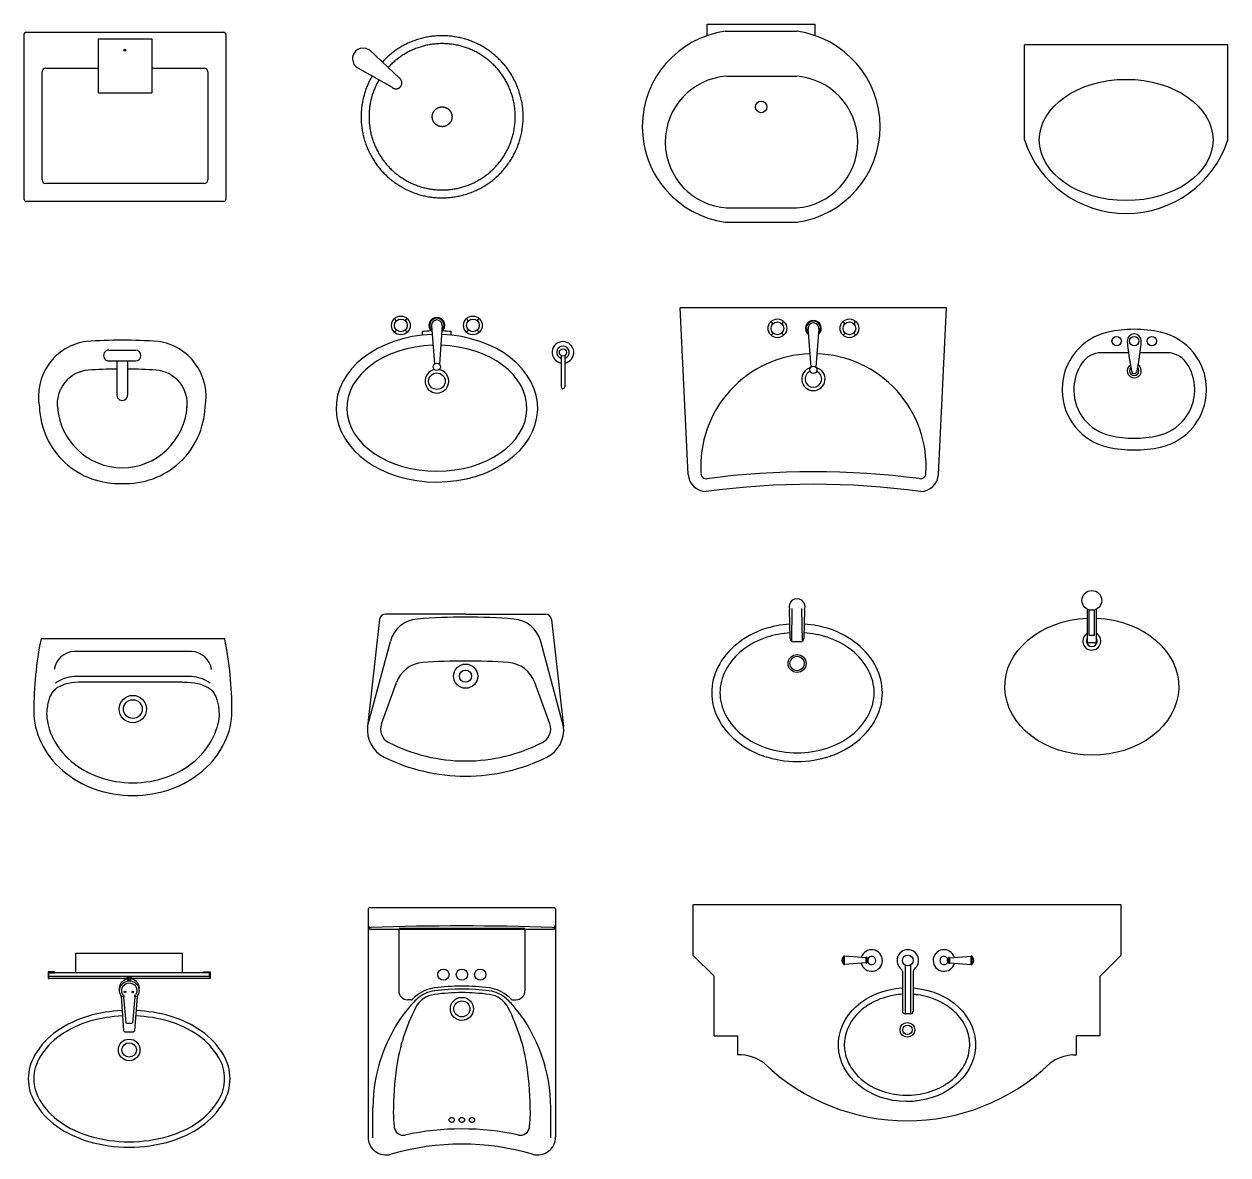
# Model space of a CAD drawing. Header units: inches. Extents: x -4148 to 3543, y 10663 to 18025.
# Drawn here: x -4095 to -753, y 10663 to 13803 of the extents above; entities that cross this region are included whole.
import ezdxf

# ---------------------------------------------------------------- set-up
doc = ezdxf.new("R2010")
doc.units = ezdxf.units.IN
doc.header["$MEASUREMENT"] = 0
doc.layers.add('freecads.com', color=7, linetype='Continuous')

msp = doc.modelspace()

# ---------------------------------------------------------------- linework, layer by layer
at = {"layer": 'freecads.com'}
for p, q in [((-4095.3, 13315.9), (-4095.3, 13775.9)), ((-4090.3, 13780.9), (-3540.3, 13780.9)), ((-3535.3, 13775.9), (-3535.3, 13315.9)), ((-2198.5, 13803.4), (-1898.5, 13803.4)), ((-2198.5, 13771.4), (-2198.5, 13803.4)), ((-2148.5, 13783.4), (-1948.5, 13783.4)), ((-1898.5, 13771.4), (-1898.5, 13803.4)), ((-3889.9, 13762.1), (-3889.9, 13612.8)), ((-3889.9, 13762.1), (-3740.7, 13762.1)), ((-3740.7, 13762.1), (-3740.7, 13612.8)), ((-752.6, 13745.9), (-1317.6, 13745.9)), ((-1317.6, 13481.6), (-1317.6, 13745.5)), ((-752.6, 13481.6), (-752.6, 13745.5)), ((-3183.2, 13711.5), (-3183.6, 13705.9)), ((-3183.6, 13705.9), (-3179.5, 13691.5)), ((-3182.1, 13716.2), (-3183.2, 13711.5)), ((-3177.8, 13724.6), (-3182.1, 13716.2)), ((-3174, 13728.8), (-3177.8, 13724.6)), ((-3168.7, 13732.8), (-3174, 13728.8)), ((-3162.5, 13735.5), (-3168.7, 13732.8)), ((-3158, 13736.6), (-3162.5, 13735.5)), ((-3145.5, 13735.8), (-3158, 13736.6)), ((-3135.6, 13731.1), (-3145.5, 13735.8)), ((-3053, 13653.4), (-3135.6, 13731.1)), ((-4035.3, 13680.9), (-3889.9, 13680.9)), ((-3740.7, 13680.9), (-3595.3, 13680.9)), ((-3179.5, 13691.5), (-3171.3, 13682.4)), ((-3072.5, 13626.9), (-3171.3, 13682.4)), ((-4045.3, 13370.9), (-4045.3, 13670.9)), ((-3585.3, 13670.9), (-3585.3, 13370.9)), ((-2145, 13658.7), (-1950.6, 13658.7)), ((-3889.9, 13612.8), (-3740.7, 13612.8)), ((-3595.3, 13360.9), (-4035.3, 13360.9)), ((-3540.3, 13310.9), (-4090.3, 13310.9)), ((-2145, 13293.2), (-1950.6, 13293.2)), ((-2148.5, 13253.4), (-1948.5, 13253.4)), ((-2250.9, 12553), (-2273.6, 13015.5)), ((-1556.2, 12553), (-1533.6, 13015.5)), ((-3061.2, 12979.6), (-3066.9, 12985.7)), ((-3037, 12979.6), (-3031.3, 12985.7)), ((-2861.2, 12979.6), (-2866.9, 12985.7)), ((-2837, 12979.6), (-2831.3, 12985.7)), ((-2015.7, 12971.4), (-2021.3, 12977.4)), ((-1991.4, 12971.4), (-1985.8, 12977.4)), ((-1815.7, 12971.4), (-1821.3, 12977.4)), ((-1791.4, 12971.4), (-1785.8, 12977.4)), ((-3061.2, 12953.7), (-3066.9, 12947.7)), ((-3037, 12953.7), (-3031.3, 12947.7)), ((-2989, 12939.6), (-2989, 12949.5)), ((-2964.1, 12966.7), (-2956.1, 12858.9)), ((-2934.1, 12966.7), (-2942.1, 12858.9)), ((-2909, 12939.6), (-2909, 12949.5)), ((-2861.2, 12953.7), (-2866.9, 12947.7)), ((-2837, 12953.7), (-2831.3, 12947.7)), ((-2015.7, 12945.5), (-2021.3, 12939.5)), ((-1991.4, 12945.5), (-1985.8, 12939.5)), ((-1918.6, 12958.5), (-1910.5, 12850.6)), ((-1888.6, 12958.5), (-1896.6, 12850.6)), ((-1815.7, 12945.5), (-1821.3, 12939.5)), ((-1791.4, 12945.5), (-1785.8, 12939.5)), ((-3859.7, 12898), (-3785.8, 12898)), ((-2604, 12883), (-2604, 12795.7)), ((-2593.9, 12883), (-2593.9, 12795.7)), ((-1028.8, 12890.6), (-1104, 12890.6)), ((-921.3, 12890.6), (-996.4, 12890.6)), ((-3859.7, 12868), (-3785.8, 12868)), ((-3837.7, 12868), (-3837.7, 12773.3)), ((-3807.7, 12868), (-3807.7, 12773.3)), ((-1213.1, 12790.6), (-1213.1, 12786)), ((-1180.5, 12790.2), (-1180.5, 12786.3)), ((-844.7, 12786.3), (-844.7, 12790.2)), ((-1968.2, 12097.6), (-1970, 12177.8)), ((-1963.7, 12089.5), (-1962.6, 12180.9)), ((-1934.3, 12089.5), (-1935.4, 12180.9)), ((-1928, 12177.8), (-1929.8, 12097.6)), ((-3108.2, 12150), (-3141.5, 11852.6)), ((-2869.4, 12165), (-3091.5, 12165)), ((-2869.4, 12165), (-2647.4, 12165)), ((-2630.6, 12150), (-2597.3, 11852.6)), ((-3538.3, 12096.3), (-4048.3, 12096.3)), ((-3141.5, 11852.6), (-3078.1, 12089.2)), ((-2597.3, 11852.6), (-2660.7, 12089.2)), ((-1939.8, 12087.8), (-1958.2, 12087.8)), ((-3630.2, 12061.3), (-3956.4, 12061.3)), ((-3987.8, 11967.8), (-3991.4, 11966.2)), ((-3983.7, 11969.3), (-3987.8, 11967.8)), ((-3978.6, 11970.9), (-3983.7, 11969.3)), ((-3972.4, 11972.4), (-3978.6, 11970.9)), ((-3964.7, 11973.7), (-3972.4, 11972.4)), ((-3955.3, 11974.9), (-3964.7, 11973.7)), ((-3630.2, 11991.3), (-3956.4, 11991.3)), ((-3943.9, 11975.8), (-3955.3, 11974.9)), ((-3930.2, 11976.3), (-3943.9, 11975.8)), ((-3656.3, 11976.3), (-3930.2, 11976.3)), ((-3656.3, 11976.3), (-3642.6, 11975.8)), ((-3642.6, 11975.8), (-3631.2, 11974.9)), ((-3631.2, 11974.9), (-3621.8, 11973.7)), ((-3621.8, 11973.7), (-3614.1, 11972.4)), ((-3614.1, 11972.4), (-3607.9, 11970.9)), ((-3607.9, 11970.9), (-3602.9, 11969.3)), ((-3602.9, 11969.3), (-3598.7, 11967.8)), ((-3598.7, 11967.8), (-3595.1, 11966.2)), ((-3103.2, 11860.5), (-3061.4, 11975.3)), ((-2635.7, 11860.5), (-2677.4, 11975.3)), ((-4023.4, 11936.1), (-4024.7, 11933.1)), ((-4022, 11939.1), (-4023.4, 11936.1)), ((-4020.4, 11942), (-4022, 11939.1)), ((-4018.7, 11944.7), (-4020.4, 11942)), ((-4017, 11947.4), (-4018.7, 11944.7)), ((-4015.1, 11949.8), (-4017, 11947.4)), ((-4013.2, 11952.1), (-4015.1, 11949.8)), ((-4011.2, 11954.2), (-4013.2, 11952.1)), ((-4009.2, 11956.1), (-4011.2, 11954.2)), ((-4007.2, 11957.8), (-4009.2, 11956.1)), ((-4005, 11959.3), (-4007.2, 11957.8)), ((-4002.7, 11960.7), (-4005, 11959.3)), ((-4000.2, 11962.1), (-4002.7, 11960.7)), ((-3997.6, 11963.4), (-4000.2, 11962.1)), ((-3994.6, 11964.8), (-3997.6, 11963.4)), ((-3991.4, 11966.2), (-3994.6, 11964.8)), ((-3595.1, 11966.2), (-3591.9, 11964.8)), ((-3591.9, 11964.8), (-3589, 11963.4)), ((-3589, 11963.4), (-3586.3, 11962.1)), ((-3586.3, 11962.1), (-3583.8, 11960.7)), ((-3583.8, 11960.7), (-3581.5, 11959.3)), ((-3581.5, 11959.3), (-3579.4, 11957.8)), ((-3579.4, 11957.8), (-3577.3, 11956.1)), ((-3577.3, 11956.1), (-3575.3, 11954.2)), ((-3575.3, 11954.2), (-3573.3, 11952.1)), ((-3573.3, 11952.1), (-3571.4, 11949.8)), ((-3571.4, 11949.8), (-3569.6, 11947.4)), ((-3569.6, 11947.4), (-3567.8, 11944.7)), ((-3567.8, 11944.7), (-3566.1, 11942)), ((-3566.1, 11942), (-3564.6, 11939.1)), ((-3564.6, 11939.1), (-3563.1, 11936.1)), ((-3563.1, 11936.1), (-3561.8, 11933.1)), ((-4031.2, 11904.6), (-4031.8, 11900)), ((-4030.6, 11908.9), (-4031.2, 11904.6)), ((-4029.9, 11912.9), (-4030.6, 11908.9)), ((-4029.3, 11916.7), (-4029.9, 11912.9)), ((-4028.6, 11920.2), (-4029.3, 11916.7)), ((-4027.8, 11923.6), (-4028.6, 11920.2)), ((-4026.9, 11926.9), (-4027.8, 11923.6)), ((-4025.9, 11930), (-4026.9, 11926.9)), ((-4024.7, 11933.1), (-4025.9, 11930)), ((-3561.8, 11933.1), (-3560.7, 11930)), ((-3560.7, 11930), (-3559.7, 11926.9)), ((-3559.7, 11926.9), (-3558.8, 11923.6)), ((-3558.8, 11923.6), (-3558, 11920.2)), ((-3558, 11920.2), (-3557.3, 11916.7)), ((-3557.3, 11916.7), (-3556.6, 11912.9)), ((-3556.6, 11912.9), (-3555.9, 11908.9)), ((-3555.9, 11908.9), (-3555.3, 11904.6)), ((-3555.3, 11904.6), (-3554.7, 11900)), ((-4032.4, 11894.9), (-4032.6, 11889.3)), ((-4032.6, 11889.3), (-4032.5, 11882.8)), ((-4032.5, 11882.8), (-4031.9, 11875.4)), ((-4031.8, 11900), (-4032.4, 11894.9)), ((-4031.9, 11875.4), (-4030.6, 11867)), ((-4030.6, 11867), (-4028.6, 11857.4)), ((-3555.9, 11867), (-3558, 11857.4)), ((-3554.7, 11875.4), (-3555.9, 11867)), ((-3554.7, 11900), (-3554.2, 11894.9)), ((-3554, 11882.8), (-3554.7, 11875.4)), ((-3554.2, 11894.9), (-3553.9, 11889.3)), ((-3553.9, 11889.3), (-3554, 11882.8)), ((-4028.6, 11857.4), (-4025.6, 11846.4)), ((-3558, 11857.4), (-3560.9, 11846.4)), ((-3140.1, 11346.1), (-3140.1, 10713.2)), ((-2622.4, 11349.1), (-3137.1, 11349.1)), ((-2619.4, 11346.1), (-2619.4, 10713.2)), ((-2237, 11216.8), (-2237, 11358.4)), ((-2237, 11358.4), (-1049.7, 11358.4)), ((-1049.7, 11358.4), (-1049.7, 11216.8)), ((-2627.4, 11289), (-3132.1, 11289)), ((-3055, 11290), (-3055, 11118.8)), ((-3052, 11293.1), (-2707.5, 11293.1)), ((-2704.5, 11290), (-2704.5, 11118.8)), ((-3951.8, 11169.2, 0), (-3951.8, 11223.2, 0)), ((-3655.8, 11169.2, 0), (-3655.8, 11223.2, 0)), ((-2237, 11216.8), (-2179.3, 11159.1)), ((-1753, 11209.1, 0), (-1753.2, 11209.4, 0)), ((-1753.2, 11209.4, 0), (-1753.2, 11209.4, 0)), ((-1752.8, 11208.6, 0), (-1753, 11209.1, 0)), ((-1753, 11197.8, 0), (-1752.6, 11198.7, 0)), ((-1752.2, 11207.3, 0), (-1752.8, 11208.6, 0)), ((-1752.6, 11198.7, 0), (-1752.1, 11200.1, 0)), ((-1751.8, 11205.7, 0), (-1752.2, 11207.3, 0)), ((-1752.1, 11200.1, 0), (-1751.8, 11201.1, 0)), ((-1751.6, 11204.1, 0), (-1751.8, 11205.7, 0)), ((-1751.8, 11201.1, 0), (-1751.6, 11202.1, 0)), ((-1751.6, 11202.1, 0), (-1751.6, 11204.1, 0)), ((-1531.2, 11204.1, 0), (-1531, 11205.7, 0)), ((-1531.1, 11202.1, 0), (-1531.2, 11204.1, 0)), ((-1530.9, 11201.1, 0), (-1531.1, 11202.1, 0)), ((-1531, 11205.7, 0), (-1530.5, 11207.3, 0)), ((-1530.7, 11200.1, 0), (-1530.9, 11201.1, 0)), ((-1530.1, 11198.7, 0), (-1530.7, 11200.1, 0)), ((-1530.5, 11207.3, 0), (-1530, 11208.6, 0)), ((-1529.7, 11197.8, 0), (-1530.1, 11198.7, 0)), ((-1530, 11208.6, 0), (-1529.8, 11209.1, 0)), ((-1529.8, 11209.1, 0), (-1529.6, 11209.4, 0)), ((-1529.6, 11209.4, 0), (-1529.6, 11209.4, 0)), ((-1049.7, 11216.8), (-1107.4, 11159.1)), ((-4010.8, 11171.2, 0), (-4028.8, 11171.2, 0)), ((-4028.8, 11171.2, 0), (-4028.8, 11153.2, 0)), ((-4026.8, 11169.2, 0), (-4010.8, 11169.2, 0)), ((-4026.8, 11153.2, 0), (-4026.8, 11169.2, 0)), ((-4010.8, 11169.2, 0), (-4010.8, 11171.2, 0)), ((-3580.8, 11169.2, 0), (-4010.8, 11169.2, 0)), ((-3596.8, 11169.2, 0), (-3596.8, 11171.2, 0)), ((-3596.8, 11171.2, 0), (-3578.8, 11171.2, 0)), ((-3580.8, 11169.2, 0), (-3596.8, 11169.2, 0)), ((-3580.8, 11153.2, 0), (-3580.8, 11169.2, 0)), ((-3578.8, 11171.2, 0), (-3578.8, 11153.2, 0)), ((-1753.2, 11197.5, 0), (-1753, 11197.8, 0)), ((-1753.2, 11197.5, 0), (-1753.2, 11197.5, 0)), ((-1529.6, 11197.5, 0), (-1529.7, 11197.8, 0)), ((-1529.6, 11197.5, 0), (-1529.6, 11197.5, 0)), ((-4028.8, 11153.2, 0), (-4026.8, 11153.2, 0)), ((-4026.8, 11159.2, 0), (-3580.8, 11159.2, 0)), ((-3580.8, 11153.2, 0), (-4026.8, 11153.2, 0)), ((-3578.8, 11153.2, 0), (-3580.8, 11153.2, 0)), ((-2179.3, 10993.9), (-2179.3, 11159.1)), ((-1107.4, 10993.9), (-1107.4, 11159.1)), ((-3830.2, 11119.6), (-3830.2, 11126.1)), ((-3825.1, 11103.7), (-3818.5, 11103.7)), ((-3818.6, 11007.6), (-3825.1, 11103.7)), ((-3811.8, 11030.5), (-3817.9, 11101)), ((-3788, 11101.7), (-3794.4, 11030.4)), ((-3781.5, 11103.3), (-3788.6, 11007.6)), ((-3781.5, 11103.3), (-3787.7, 11103.3)), ((-3776.1, 11119.6), (-3776.1, 11126.2)), ((-3020.5, 11093.8), (-3030, 11093.8)), ((-2739, 11093.8), (-2729.5, 11093.8)), ((-3815.6, 11004.8), (-3791.6, 11004.8)), ((-3797.3, 11027.7), (-3808.8, 11027.7)), ((-2179.3, 10993.9), (-2113.8, 10993.9)), ((-2113.8, 10940.8), (-2113.8, 10993.9)), ((-1107.4, 10993.9), (-1172.9, 10993.9)), ((-1172.9, 10940.8), (-1172.9, 10993.9)), ((-2103.3, 10940.8), (-2113.8, 10940.8)), ((-1183.4, 10940.8), (-1172.9, 10940.8)), ((-3126.5, 10710.7), (-3126.5, 10793.5)), ((-2633, 10710.7), (-2633, 10793.5))]:
    msp.add_line(p, q, dxfattribs=at)
at = {"layer": 'freecads.com', "ltscale": 1500}
for p, q in [((-1143, 12178.5, 0), (-1143, 12085.5, 0)), ((-1137.5, 12105.5, 0), (-1137.5, 12176.4, 0)), ((-1123.5, 12105.5, 0), (-1123.5, 12176.4, 0)), ((-1118, 12178.5, 0), (-1118, 12085.5, 0)), ((-1123.5, 12105.5, 0), (-1137.5, 12105.5, 0)), ((-1118, 12085.5, 0), (-1143, 12085.5, 0))]:
    msp.add_line(p, q, dxfattribs=at)
at = {"layer": 'freecads.com', "extrusion": (2.99904e-07, 5.47795e-13, 1)}
for p, q in [((-1820.2, 11193.3, 0), (-1820.2, 11213.7, 0)), ((-1817.2, 11192.1, 0), (-1817.2, 11214.7, 0)), ((-1757.2, 11210.7, 0), (-1817.2, 11214.7, 0)), ((-1757.2, 11210.7, 0), (-1757.2, 11196.2, 0)), ((-1757.2, 11197, 0), (-1757.2, 11210, 0)), ((-1754.2, 11196.7, 0), (-1754.2, 11210.2, 0)), ((-1757.2, 11196.2, 0), (-1817.2, 11192.1, 0)), ((-1656.4, 11172.8, 0), (-1656.4, 11062.8, 0)), ((-1648.7, 11190, 0), (-1648.7, 11054.8, 0)), ((-1634.1, 11190, 0), (-1634.1, 11054.8, 0)), ((-1626.4, 11172.8, 0), (-1626.4, 11062.8, 0)), ((-1634.4, 11054.8, 0), (-1648.4, 11054.8, 0))]:
    msp.add_line(p, q, dxfattribs=at)
at = {"layer": 'freecads.com', "extrusion": (-2.99904e-07, 5.47795e-13, 1)}
for p, q in [((-1528.5, 11196.7, 0), (-1528.5, 11210.2, 0)), ((-1525.5, 11210.7, 0), (-1465.6, 11214.7, 0)), ((-1525.5, 11210.7, 0), (-1525.5, 11196.2, 0)), ((-1525.5, 11197, 0), (-1525.5, 11210, 0)), ((-1465.6, 11192.1, 0), (-1465.6, 11214.7, 0)), ((-1462.6, 11193.3, 0), (-1462.6, 11213.7, 0)), ((-1525.5, 11196.2, 0), (-1465.6, 11192.1, 0))]:
    msp.add_line(p, q, dxfattribs=at)
at = {"layer": 'freecads.com', "flags": 128}
msp.add_lwpolyline([(-1533.6, 13015.5), (-2273.6, 13015.5)], dxfattribs=at)
at = {"layer": 'freecads.com', "elevation": 0}
msp.add_lwpolyline([(-3951.8, 11223.2), (-3655.8, 11223.2)], dxfattribs=at)
at = {"layer": 'freecads.com'}
for points in [[(-3822.7, 11064.2, 0.058781), (-3916.8, 11048.6, 0.082314), (-4004.1, 11006.8, 0.106842), (-4065.4, 10940.7, 0.13438), (-4083.5, 10874.7, 0.13438), (-4065.4, 10808.8, 0.106842), (-4004.1, 10742.6, 0.082314), (-3916.8, 10700.8, 0.07067), (-3803.5, 10684.7, 0.07067), (-3690.1, 10700.8, 0.082314), (-3602.8, 10742.6, 0.106842), (-3541.5, 10808.8, 0.13438), (-3523.5, 10874.7, 0.13438), (-3541.5, 10940.7, 0.106842), (-3602.8, 11006.8, 0.082314), (-3690.1, 11048.6, 0.058781), (-3784.2, 11064.2, 0.07067)], [(-3822, 11049.3, 0.058781), (-3912.6, 11034.2, 0.082314), (-3995.5, 10994.5, 0.106842), (-4052.5, 10933, 0.13438), (-4068.5, 10874.7, 0.13438), (-4052.5, 10816.4, 0.106842), (-3995.5, 10754.9, 0.082314), (-3912.6, 10715.2, 0.07067), (-3803.5, 10699.7, 0.07067), (-3694.3, 10715.2, 0.082314), (-3611.4, 10754.9, 0.106842), (-3554.4, 10816.4, 0.13438), (-3538.5, 10874.7, 0.13438), (-3554.4, 10933, 0.106842), (-3611.4, 10994.5, 0.082314), (-3694.3, 11034.2, 0.058781), (-3784.9, 11049.3, 0.058781)]]:
    msp.add_lwpolyline(points, format="xyb", dxfattribs=at)
for centre, radius in [((-3815.3, 13730.9), 2.51), ((-2048.5, 13573.4), 16), ((-3049.1, 12966.7), 26), ((-3049.1, 12966.7), 17.7), ((-2849.1, 12966.7), 26), ((-2849.1, 12966.7), 17.7), ((-2003.6, 12958.5), 26), ((-2003.6, 12958.5), 17.7), ((-1803.6, 12958.5), 26), ((-1803.6, 12958.5), 17.7), ((-1061.5, 12923.2), 13), ((-1012.6, 12923.2), 13), ((-963.7, 12923.2), 13), ((-2599, 12891.7), 10), ((-2949.1, 12851.7), 10), ((-1903.6, 12843.4), 10), ((-2949, 12811.7), 23), ((-1949, 12027.8), 25), ((-1949, 12027.8), 20), ((-2869.4, 11992.6), 33.6), ((-2869.4, 11992.6), 33.6), ((-2869.4, 11992.6), 16.8), ((-2869.4, 11992.6), 16.8), ((-3793.3, 11901.3), 38), ((-3793.3, 11901.3), 26), ((-2930.8, 11163.9), 15.5), ((-2879.7, 11163.9), 15.5), ((-2828.7, 11163.9), 15.5), ((-3803.8, 11153.2), 5.91), ((-3803.8, 11153.2), 4.71), ((-3815.1, 11116), 2.11), ((-3793.5, 11115.6), 2.11), ((-2879.7, 11068.7), 32), ((-2879.7, 11068.7), 22.3), ((-1642.5, 11010.5), 20.5), ((-1642.5, 11010.5), 13.1), ((-3803.5, 10954.7), 30), ((-3803.5, 10954.7), 20)]:
    msp.add_circle(centre, radius, dxfattribs=at)
at = {"layer": 'freecads.com', "ltscale": 1500}
msp.add_circle((-1130.5, 12203, 0), 27.5, dxfattribs=at)
at = {"layer": 'freecads.com', "extrusion": (2.99904e-07, 5.47795e-13, 1)}
msp.add_circle((-1641.4, 11203.1, 0), 15, dxfattribs=at)
at = {"layer": 'freecads.com'}
for centre, radius, start, end in [((-4090.3, 13775.9), 5, 90, 180), ((-3540.3, 13775.9), 5, 0, 90), ((-2111.1, 13518.4), 267.6, 98.0428, 261.957), ((-1986, 13518.4), 267.6, 278.0428, 81.957), ((-4035.3, 13670.9), 10, 90, 180), ((-3595.3, 13670.9), 10, 0, 90), ((-2131.9, 13475.9), 183.2, 94.1021, 266.5555), ((-1963.7, 13475.9), 183.2, 274.1021, 86.5555), ((-1035.1, 13575), 297.5, 198.2857, 341.7143), ((-4035.3, 13370.9), 10, 180, 270), ((-3595.3, 13370.9), 10, 270, 0), ((-4090.3, 13315.9), 5, 180, 270), ((-3540.3, 13315.9), 5, 270, 0), ((-2949.1, 12966.7), 22, 308.5729, 231.4271), ((-2949.1, 12966.7), 20, 314.1455, 225.8545), ((-2949.1, 12966.7), 15, 360, 180), ((-1903.6, 12958.5), 22, 308.5729, 231.4271), ((-1903.6, 12958.5), 20, 314.1455, 225.8545), ((-1903.6, 12958.5), 15, 351.4694, 188.5306), ((-1050.1, 12788.7), 163, 102.5792, 179.3394), ((-1012.6, 12620.7), 335.1, 90, 102.5792), ((-1012.6, 12923.2), 19.6, 0, 180), ((-1012.6, 12620.7), 335.1, 77.4208, 90), ((-975.1, 12788.7), 163, 0.6606, 77.4208), ((-3900.7, 12769.1), 154.8, 97.9931, 190.7758), ((-3817.7, 11276), 1649.6, 90.1843, 93.633), ((-3827.9, 11276), 1649.6, 86.3638, 89.8126), ((-3744.8, 12769.1), 154.8, 349.2211, 82.0037), ((-2599, 12891.7), 30, 279.6803, 260.3197), ((-2599, 12891.7), 17.3, 287.1551, 251.287), ((-382.2, 12974.4), 652, 184.5022, 191.8586), ((-1643, 12974.4), 652, 348.1414, 355.4978), ((-3859.7, 12883), 15, 89.9984, 269.9984), ((-3785.8, 12883), 15, 269.9984, 89.9984), ((-1903.6, 12574.9), 313, 91.7829, 183.4709), ((-1903.6, 12574.9), 313, 356.4672, 88.2195), ((-1104, 12825.4), 65.2, 90, 145.7108), ((-921.3, 12825.4), 65.2, 34.2892, 90), ((-3909.3, 12748.8), 94, 94.795, 187.1266), ((-3817.7, 11276), 1569.6, 90.7318, 93.633), ((-3827.9, 11276), 1569.6, 86.3638, 89.2651), ((-3736.2, 12748.8), 94, 352.8703, 85.2019), ((-2949, 12811.7), 32.9, 101.2851, 79.1046), ((-1903.6, 12818), 32.4, 104.3148, 75.6852), ((-1903.6, 12818), 23, 113.0983, 66.9017), ((-1050.1, 12788.7), 130.4, 145.7108, 179.3394), ((-1012.6, 12840.4), 19.6, 123.7169, 56.2831), ((-1012.6, 12840.4), 13, 136.5893, 43.4107), ((-1012.6, 12840.4), 7.65, 180, 0), ((-975.1, 12788.7), 130.4, 0.6606, 34.2892), ((-3822.7, 12773.3), 15, 179.9984, 359.9984), ((-2599, 12795.7), 5.04, 180, 0), ((-1050.1, 12787.8), 163, 180.6606, 257.4208), ((-1050.1, 12787.8), 130.4, 180.6606, 257.4208), ((-975.1, 12787.8), 130.4, 282.5792, 359.3394), ((-975.1, 12787.8), 163, 282.5792, 359.3394), ((-1012.6, 12788.3), 200.5, 360, 0.6606), ((-1012.6, 12788.3), 200.5, 359.3394, 0), ((-3833, 12747.5), 219.8, 181.9055, 272.6758), ((-3821.5, 12752.8), 181.6, 183.599, 269.6158), ((-3824, 12752.8), 181.6, 270.3811, 356.3979), ((-3812.5, 12747.5), 219.8, 267.3211, 358.0914), ((-1012.6, 12955.8), 302.5, 257.4208, 270), ((-1012.6, 12955.8), 302.5, 270, 282.5792), ((-1012.6, 12955.8), 335.1, 257.4208, 270), ((-1012.6, 12955.8), 335.1, 270, 282.5792), ((-2201, 12555.5), 50, 182.8064, 270), ((-2200.9, 12556), 15.1, 181.2787, 280.2909), ((-1903.6, 10304.4), 2256, 82.4958, 97.5413), ((-1606.2, 12556), 15.1, 259.7091, 358.7213), ((-1606.2, 12555.5), 50, 270, 357.1936), ((-1903.6, 10304.4), 2221, 82.3051, 97.6949), ((-1949, 12185.5), 22.3, 339.9842, 200.0161), ((-3091.5, 12148.2), 16.8, 90, 173.609), ((-2996.9, 12067.4), 84.1, 94.5621, 165), ((-2869.4, 10470.1), 1686.4, 90, 94.5621), ((-2869.4, 10470.1), 1686.4, 85.4379, 90), ((-2742, 12067.4), 84.1, 15, 85.4379), ((-2647.4, 12148.2), 16.8, 6.391, 90), ((-1949, 11844.6), 293.2, 93.929, 108.46), ((-1949, 11844.6), 293.2, 71.5402, 86.0712), ((-1965.7, 11894.7), 240.4, 108.46, 128.8657), ((-1949, 11840.4), 273.4, 94.102, 107.9131), ((-1949, 11840.4), 273.4, 72.0871, 85.8982), ((-1932.3, 11894.7), 240.4, 51.1345, 71.5402), ((-3085.3, 11899), 983, 168.4212, 180.2391), ((-4501.2, 11899), 983, 359.7609, 11.5788), ((-1991.4, 11926.5), 199.5, 128.8657, 152.7982), ((-1965.9, 11892.6), 218.6, 107.9131, 127.9677), ((-1958.2, 12097.8), 10, 181.2797, 270.0001), ((-1939.8, 12097.8), 10, 270.0001, 358.7206), ((-1932.2, 11892.6), 218.6, 52.0326, 72.0871), ((-1906.7, 11926.5), 199.5, 27.202, 51.1345), ((-3952.8, 12001.4), 60, 93.3732, 170.3203), ((-3633.7, 12001.4), 60, 9.6797, 86.6268), ((-2869.4, 10348.2), 1686.4, 90, 94.0414), ((-2869.4, 10348.2), 1686.4, 85.9586, 90), ((-1991.7, 11925.7), 176.5, 127.9677, 152.0413), ((-1906.3, 11925.7), 176.5, 27.959, 52.0326), ((-2982.3, 11946.5), 84.1, 94.0414, 160), ((-2756.5, 11946.5), 84.1, 20, 85.9586), ((-2030.9, 11946.8), 155.1, 152.7982, 180.0001), ((-2031.5, 11946.8), 131.6, 152.0413, 180.0001), ((-1866.6, 11946.8), 131.6, 0.0001, 27.959), ((-1867.1, 11946.8), 155.1, 0.0001, 27.202), ((-3948.7, 11885.2), 106.4, 94.098, 124.106), ((-3637.8, 11885.2), 106.4, 55.894, 85.902), ((-2030.9, 11946.8), 155.1, 180.0001, 207.202), ((-2031.5, 11946.8), 131.6, 180.0001, 207.959), ((-1866.6, 11946.8), 131.6, 332.0413, 0.0001), ((-1867.1, 11946.8), 155.1, 332.7982, 0.0001), ((-3866.5, 11896.3), 201.8, 180, 205.8603), ((-3720.1, 11896.3), 201.8, 334.1397, 0), ((-1991.4, 11967.1), 199.5, 207.202, 231.1345), ((-1991.7, 11967.9), 176.5, 207.959, 232.0326), ((-1906.3, 11967.9), 176.5, 307.9677, 332.0413), ((-1906.7, 11967.1), 199.5, 308.8657, 332.7982), ((-3866.5, 11896.3), 166.8, 197.418, 205.8603), ((-3720.1, 11896.3), 166.8, 334.1397, 342.582), ((-3057.9, 11843.2), 84.1, 173.609, 243.6488), ((-3063.6, 11846.1), 42.1, 160, 242.7824), ((-2675.2, 11846.1), 42.1, 297.2176, 20), ((-2680.9, 11843.2), 84.1, 296.3512, 6.391), ((-3831.1, 11913.5), 241.1, 205.8603, 229.4846), ((-3831.1, 11913.5), 206.1, 205.8603, 229.4846), ((-3755.5, 11913.5), 206.1, 310.5154, 334.1397), ((-3755.5, 11913.5), 241.1, 310.5154, 334.1397), ((-2869.4, 12223.8), 466.7, 242.7824, 270), ((-2869.4, 12223.8), 466.7, 270, 297.2176), ((-1965.7, 11999), 240.4, 231.1345, 251.5402), ((-1965.9, 12001), 218.6, 232.0326, 252.0871), ((-1932.2, 12001), 218.6, 287.9131, 307.9677), ((-1932.3, 11999), 240.4, 288.46, 308.8657), ((-2869.4, 12223.8), 508.8, 243.6488, 270), ((-2869.4, 12223.8), 508.8, 270, 296.3512), ((-1949, 12049), 293.2, 251.5402, 270.0001), ((-1949, 12053.2), 273.4, 252.0871, 270.0001), ((-1949, 12053.2), 273.4, 270.0001, 287.9131), ((-1949, 12049), 293.2, 270.0001, 288.46), ((-3808.2, 11940.3), 241.4, 229.4846, 250.5079), ((-3778.4, 11940.3), 241.4, 289.4921, 310.5154), ((-3808.2, 11940.3), 276.4, 229.4846, 250.5079), ((-3793.3, 11982.4), 286, 250.5079, 270), ((-3793.3, 11982.4), 286, 270, 289.4921), ((-3778.4, 11940.3), 276.4, 289.4921, 310.5154), ((-3793.3, 11982.4), 321, 250.5079, 270), ((-3793.3, 11982.4), 321, 270, 289.4921), ((-3137.1, 11346.1), 3, 90, 180), ((-2622.4, 11346.1), 3, 0, 90), ((-3132.1, 11302.4), 8.01, 180, 272.1315), ((-2879.7, 4521.9), 6777.2, 87.86846, 92.13154), ((-2627.4, 11302.4), 8.01, 267.8685, 0), ((-3132.1, 11297.1), 8.01, 180, 270), ((-3052, 11290), 3, 90, 180), ((-2707.5, 11290), 3, 0, 90), ((-2627.4, 11297.1), 8.01, 270, 0), ((-1741.8, 11203.1, 0), 30, 195.0024, 163.53), ((-1641.4, 11203.1), 30, 307.2479, 232.7523), ((-1541, 11203.1, 0), 30, 16.47, 344.9976), ((-1815.4, 11203.5, 0), 9.12, 140.634, 180.0002), ((-1815.4, 11203.5, 0), 9.12, 180, 219.3662), ((-1827.2, 11214.5, 0), 7.05, 311.7471, 353.3918), ((-1818.7, 11213.7, 0), 1.5, 0.0009, 179.9993), ((-1755.7, 11210.2, 0), 1.49, 359.9999, 179.9999), ((-1741.8, 11203.1, 0), 11.4, 200.5909, 157.1987), ((-1541, 11203.1, 0), 11.4, 22.8013, 339.4091), ((-1527, 11210.2, 0), 1.49, 0.0001, 180.0001), ((-1464.1, 11213.7, 0), 1.5, 0.0007, 179.9991), ((-1455.6, 11214.5, 0), 7.05, 186.6082, 228.2529), ((-1467.3, 11203.5, 0), 9.12, 359.9998, 39.366), ((-1467.3, 11203.5, 0), 9.12, 320.6338, 0), ((-1827.2, 11192.4, 0), 7.05, 6.6084, 48.2531), ((-1818.7, 11193.3, 0), 1.5, 180.0007, 359.9991), ((-1755.7, 11196.7, 0), 1.49, 180.0001, 0.0001), ((-1664.3, 11172.9), 7.87, 359.5139, 53.2386), ((-1618.5, 11172.9), 7.87, 126.7614, 180.4861), ((-1527, 11196.7, 0), 1.49, 179.9999, 359.9999), ((-1464.1, 11193.3, 0), 1.5, 180.0009, 359.9993), ((-1455.6, 11192.4, 0), 7.05, 131.7469, 173.3916), ((-2879.7, 10543), 588.9, 82.531, 97.469), ((-3030, 11118.8), 25, 180, 270), ((-2857, 10932.3), 228.3, 131.6638, 134.4692), ((-2943.5, 11029.5), 98.1, 97.469, 131.6638), ((-2946.3, 11039.3), 70.1, 97.6351, 152.8023), ((-2943.5, 11029.5), 90.1, 97.469, 131.6638), ((-2879.7, 10543), 570.8, 82.3649, 97.6351), ((-2879.7, 10543), 580.8, 82.531, 97.469), ((-2816, 11029.5), 90.1, 48.3362, 82.531), ((-2813.2, 11039.3), 70.1, 27.1977, 82.3649), ((-2816, 11029.5), 98.1, 48.3362, 82.531), ((-2902.5, 10932.3), 228.3, 45.5308, 48.3362), ((-2729.5, 11118.8), 25, 270, 0), ((-2685.9, 10793.5), 440.6, 140.9539, 180), ((-2545.4, 10833.3), 520.8, 152.8023, 171.8762), ((-2857, 10932.3), 220.3, 131.6638, 140.9539), ((-3020.5, 11098.8), 5.01, 270, 314.4692), ((-2902.5, 10932.3), 220.3, 39.0461, 48.3362), ((-3214, 10833.3), 520.8, 8.1238, 27.1977), ((-2739, 11098.8), 5.01, 225.5308, 270), ((-3073.6, 10793.5), 440.6, 0, 39.0461), ((-2108.6, 10829.3), 111.6, 52.4317, 92.7069), ((-1178.1, 10829.3), 111.6, 92.7069, 127.5683), ((-2168.7, 10779.5), 901.3, 171.8762, 180), ((-3590.8, 10779.5), 901.3, 0, 8.1238), ((-1643.4, 11332.4), 574.2, 226.2328, 313.7672), ((-2769.6, 10779.5), 300.4, 180, 187.651), ((-2910.2, 10759.9), 5.64, 135.4691, 156.149), ((-2909, 10758.6), 7.37, 118.2243, 135.5154), ((-2908.1, 10757), 9.25, 103.4885, 118.3397), ((-2907.8, 10755.8), 10.5, 89.9451, 103.6035), ((-2907.8, 10755.8), 10.5, 76.3965, 90.0549), ((-2907.5, 10757), 9.25, 61.6603, 76.5115), ((-2906.6, 10758.6), 7.37, 44.4846, 61.7757), ((-2905.3, 10759.9), 5.64, 23.851, 44.5309), ((-2882.2, 10759.9), 5.64, 135.4691, 156.149), ((-2881, 10758.6), 7.37, 118.2243, 135.5154), ((-2880.1, 10757), 9.25, 103.4885, 118.3397), ((-2879.8, 10755.8), 10.5, 89.9451, 103.6035), ((-2879.7, 10755.8), 10.5, 76.3965, 90.0549), ((-2879.4, 10757), 9.25, 61.6603, 76.5115), ((-2878.5, 10758.6), 7.37, 44.4846, 61.7757), ((-2877.3, 10759.9), 5.64, 23.851, 44.5309), ((-2854.2, 10759.9), 5.64, 135.4691, 156.149), ((-2852.9, 10758.6), 7.37, 118.2243, 135.5154), ((-2852, 10757), 9.25, 103.4885, 118.3397), ((-2851.7, 10755.8), 10.5, 89.9451, 103.6035), ((-2851.7, 10755.8), 10.5, 76.3965, 90.0549), ((-2851.4, 10757), 9.25, 61.6603, 76.5115), ((-2850.5, 10758.6), 7.37, 44.4846, 61.7757), ((-2849.2, 10759.9), 5.64, 23.851, 44.5309), ((-2989.9, 10779.5), 300.4, 352.349, 0), ((-3042.5, 10742.8), 25, 187.651, 282.2356), ((-2879.7, 9992.2), 743.1, 77.7644, 102.2356), ((-2911.1, 10760.3), 4.66, 156.3158, 179.8352), ((-2911.1, 10760.3), 4.66, 180.1648, 203.6842), ((-2910.2, 10760.7), 5.64, 203.851, 224.5309), ((-2909, 10761.9), 7.37, 224.4846, 241.7757), ((-2908.1, 10763.6), 9.25, 241.6603, 256.5115), ((-2907.8, 10764.8), 10.5, 256.3965, 270.0549), ((-2907.8, 10764.8), 10.5, 269.9451, 283.6035), ((-2907.5, 10763.6), 9.25, 283.4885, 298.3397), ((-2906.6, 10761.9), 7.37, 298.2243, 315.5154), ((-2905.3, 10760.7), 5.64, 315.4691, 336.149), ((-2904.4, 10760.3), 4.66, 0.1648, 23.6842), ((-2904.4, 10760.3), 4.66, 336.3158, 359.8352), ((-2883.1, 10760.3), 4.66, 156.3158, 179.8352), ((-2883.1, 10760.3), 4.66, 180.1648, 203.6842), ((-2882.2, 10760.7), 5.64, 203.851, 224.5309), ((-2881, 10761.9), 7.37, 224.4846, 241.7757), ((-2880.1, 10763.6), 9.25, 241.6603, 256.5115), ((-2879.8, 10764.8), 10.5, 256.3965, 270.0549), ((-2879.7, 10764.8), 10.5, 269.9451, 283.6035), ((-2879.4, 10763.6), 9.25, 283.4885, 298.3397), ((-2878.5, 10761.9), 7.37, 298.2243, 315.5154), ((-2877.3, 10760.7), 5.64, 315.4691, 336.149), ((-2876.4, 10760.3), 4.66, 0.1648, 23.6842), ((-2876.4, 10760.3), 4.66, 336.3158, 359.8352), ((-2855.1, 10760.3), 4.66, 156.3158, 179.8352), ((-2855.1, 10760.3), 4.66, 180.1648, 203.6842), ((-2854.2, 10760.7), 5.64, 203.851, 224.5309), ((-2852.9, 10761.9), 7.37, 224.4846, 241.7757), ((-2852, 10763.6), 9.25, 241.6603, 256.5115), ((-2851.7, 10764.8), 10.5, 256.3965, 270.0549), ((-2851.7, 10764.8), 10.5, 269.9451, 283.6035), ((-2851.4, 10763.6), 9.25, 283.4885, 298.3397), ((-2850.5, 10761.9), 7.37, 298.2243, 315.5154), ((-2849.2, 10760.7), 5.64, 315.4691, 336.149), ((-2848.4, 10760.3), 4.66, 0.1648, 23.6842), ((-2848.4, 10760.3), 4.66, 336.3158, 359.8352), ((-2717, 10742.8), 25, 257.7644, 352.349), ((-3090.1, 10713.2), 50.1, 180, 286.2602), ((-2669.4, 10713.2), 50.1, 253.7398, 0), ((-2879.7, 9992.2), 701, 73.7398, 106.2602)]:
    msp.add_arc(centre, radius, start, end, dxfattribs=at)
at = {"layer": 'freecads.com', "ltscale": 1500}
for radius, start, end in [(25, 119.9991, 59.9991), (15, 146.4403, 33.5549)]:
    msp.add_arc((-1130.5, 12090, 0), radius, start, end, dxfattribs=at)
at = {"layer": 'freecads.com', "extrusion": (2.99904e-07, 5.47795e-13, 1)}
for centre, radius, start, end in [((-1753.3, 11210.4, 0), 0.96, 188.3367, 276.4629), ((-1753.4, 11196.7, 0), 0.847, 77.7196, 174.6422), ((-1648.4, 11062.8, 0), 8, 180.0001, 270.0001), ((-1634.4, 11062.8, 0), 8, 270.0001, 0.0001)]:
    msp.add_arc(centre, radius, start, end, dxfattribs=at)
at = {"layer": 'freecads.com', "extrusion": (-2.99904e-07, 5.47795e-13, 1)}
for centre, radius, start, end in [((-1529.5, 11210.4, 0), 0.96, 263.5371, 351.6633), ((-1529.4, 11196.7, 0), 0.847, 5.3578, 102.2804)]:
    msp.add_arc(centre, radius, start, end, dxfattribs=at)
at = {"layer": 'freecads.com'}
msp.add_ellipse((-1035.1, 13481.6), major_axis=(-241.3, 0), ratio=0.697671, dxfattribs=at)
for major_axis, ratio, start_param, end_param in [((280, 0), 0.732143, 1.618151, 7.807597), ((280, 0), 0.767857, 1.627609, 1.714144), ((280, 0), 0.767857, 1.427449, 1.514917), ((250, 0), 0.7, 1.614896, 7.810969)]:
    msp.add_ellipse((-2949, 12736.7), major_axis=major_axis, ratio=ratio, start_param=start_param, end_param=end_param, dxfattribs=at)
at = {"layer": 'freecads.com', "ltscale": 1500, "extrusion": (0, 0, -1)}
msp.add_ellipse((-1130.5, 11963.5, 0), major_axis=(241.5, 0), ratio=0.78882, start_param=-1.519013, end_param=4.660606, dxfattribs=at)
at = {"layer": 'freecads.com', "extrusion": (0, 0, -1)}
msp.add_ellipse((-1643.7, 10969.3), major_axis=(-190.5, -0.4), ratio=0.829581, start_param=1.663168, end_param=7.788699, dxfattribs=at)
at = {"layer": 'freecads.com'}
for points, degree in [([(-3129.2, 13658.7), (-3158.3, 13608.4), (-3160.6, 13492.2), (-3106.3, 13389.5), (-3009, 13325.8), (-2893.1, 13317.3), (-2787.5, 13365.9), (-2718.7, 13459.6), (-2703.9, 13574.9), (-2746.8, 13683), (-2836.6, 13756.7), (-2950.9, 13777.8), (-3061.1, 13740.8), (-3100.4, 13698)], 2), ([(-3110.2, 13647.7), (-3136.5, 13602.4), (-3138.5, 13497.5), (-3089.5, 13404.7), (-3001.7, 13347.3), (-2897.1, 13339.6), (-2801.9, 13383.5), (-2739.8, 13468.1), (-2726.4, 13572.1), (-2765.1, 13669.6), (-2846.2, 13736.2), (-2949.3, 13755.2), (-3048.8, 13721.8), (-3084.2, 13683.1)], 2), ([(-3056.7, 13624.8), (-3052.3, 13626.6), (-3046.7, 13634.3), (-3046.3, 13639)], 2), ([(-3046.3, 13639), (-3046, 13643.2), (-3049.6, 13650.9), (-3053, 13653.4)], 2), ([(-3072.5, 13626.9), (-3069.1, 13624.4), (-3060.7, 13623.3), (-3056.7, 13624.8)], 2), ([(-2912.4, 13529.7), (-2908, 13535.6), (-2906.4, 13550.3), (-2912.3, 13563.7), (-2924.2, 13572.4), (-2938.8, 13574), (-2952.2, 13568.1), (-2961, 13556.3), (-2962.6, 13541.7), (-2956.7, 13528.2), (-2944.8, 13519.5), (-2930.2, 13517.9), (-2916.7, 13523.8), (-2912.4, 13529.7)], 2), ([(-3830.2, 11126.1), (-3830.2, 11138.6), (-3821.7, 11149.4), (-3809.6, 11152.4)], 3), ([(-3797.9, 11152.7), (-3785.2, 11150.1), (-3776.1, 11139), (-3776.1, 11126)], 3), ([(-3820.2, 11107.1), (-3818.9, 11105.3), (-3818.1, 11103.2), (-3817.9, 11101)], 3), ([(-3788, 11101.7), (-3787.8, 11103.8), (-3787.1, 11105.8), (-3785.9, 11107.5)], 3), ([(-3815.6, 11004.8), (-3817.2, 11004.8), (-3818.5, 11006), (-3818.6, 11007.6)], 3), ([(-3808.8, 11027.7), (-3810.4, 11027.7), (-3811.7, 11028.9), (-3811.8, 11030.5)], 3), ([(-3794.4, 11030.4), (-3794.5, 11028.9), (-3795.8, 11027.7), (-3797.3, 11027.7)], 3), ([(-3788.6, 11007.6), (-3788.7, 11006), (-3790, 11004.8), (-3791.6, 11004.8)], 3)]:
    msp.add_open_spline(points, degree=degree, dxfattribs=at)
for points, knots in [([(-3825.1, 11103.7), (-3833.8, 11115.8), (-3831.1, 11132.7), (-3819, 11141.4), (-3806.9, 11150.2), (-3790, 11147.5), (-3781.2, 11135.4), (-3774.3, 11125.8), (-3774.4, 11112.8), (-3781.5, 11103.3)], [0, 0, 0, 0, 1, 1, 1, 2, 2, 2, 3, 3, 3, 3]), ([(-3820.2, 11107.1), (-3827.1, 11116.5), (-3825.1, 11129.7), (-3815.7, 11136.6), (-3806.3, 11143.5), (-3793.1, 11141.5), (-3786.2, 11132.1), (-3780.8, 11124.8), (-3780.7, 11114.9), (-3785.9, 11107.5)], [0, 0, 0, 0, 1, 1, 1, 2, 2, 2, 3, 3, 3, 3]), ([(-1656.4, 11109.3), (-1664.1, 11108.8), (-1671.7, 11107.9), (-1689.9, 11104.8), (-1700.3, 11102.2), (-1720.3, 11095.5), (-1730, 11091.4), (-1748.1, 11081.8), (-1756.5, 11076.3), (-1772, 11064.3), (-1779.1, 11057.7), (-1791.5, 11043.7), (-1796.9, 11036.3), (-1805.9, 11020.8), (-1809.4, 11012.8), (-1814.8, 10996.4), (-1816.5, 10988.1), (-1817.6, 10976.1), (-1817.8, 10972.5), (-1817.8, 10968.9), (-1817.8, 10963.7), (-1817.4, 10958.4), (-1815.4, 10944.8), (-1813.3, 10936.5), (-1807.2, 10920.2), (-1803.2, 10912.3), (-1793.4, 10897.2), (-1787.6, 10889.9), (-1774.5, 10876.3), (-1767.1, 10870), (-1751, 10858.4), (-1742.3, 10853.3), (-1723.7, 10844.3), (-1713.9, 10840.5), (-1693.5, 10834.5), (-1682.9, 10832.2), (-1661.4, 10829.4), (-1650.5, 10828.7), (-1628.8, 10829.2), (-1617.9, 10830.2), (-1596.6, 10833.9), (-1586.2, 10836.5), (-1566.2, 10843.4), (-1556.6, 10847.5), (-1538.6, 10857.2), (-1530.1, 10862.7), (-1514.7, 10874.8), (-1507.7, 10881.4), (-1495.4, 10895.4), (-1490, 10902.9), (-1481.2, 10918.4), (-1477.6, 10926.4), (-1472.4, 10942.8), (-1470.7, 10951.1), (-1469.2, 10967.9), (-1469.4, 10976.4), (-1471.7, 10993.1), (-1473.8, 11001.4), (-1479.9, 11017.7), (-1483.8, 11025.6), (-1493.5, 11040.8), (-1499.2, 11048.1), (-1512.3, 11061.7), (-1519.6, 11068.1), (-1535.6, 11079.7), (-1544.3, 11084.9), (-1562.9, 11093.9), (-1572.7, 11097.8), (-1593, 11103.9), (-1603.6, 11106.2), (-1618.3, 11108.2), (-1622.3, 11108.6), (-1626.4, 11109)], [4.782848, 4.782848, 4.782848, 4.782848, 4.913196, 4.913196, 5.097709, 5.097709, 5.282223, 5.282223, 5.466737, 5.466737, 5.651251, 5.651251, 5.835765, 5.835765, 6.020279, 6.020279, 6.204793, 6.204793, 6.283185, 6.283185, 6.283185, 6.399021, 6.399021, 6.583535, 6.583535, 6.768049, 6.768049, 6.952562, 6.952562, 7.137076, 7.137076, 7.32159, 7.32159, 7.506104, 7.506104, 7.690618, 7.690618, 7.875132, 7.875132, 8.059645, 8.059645, 8.244159, 8.244159, 8.428673, 8.428673, 8.613187, 8.613187, 8.797701, 8.797701, 8.982215, 8.982215, 9.166729, 9.166729, 9.351242, 9.351242, 9.535756, 9.535756, 9.72027, 9.72027, 9.904784, 9.904784, 10.089298, 10.089298, 10.273812, 10.273812, 10.458326, 10.458326, 10.642839, 10.642839, 10.827353, 10.827353, 10.896322, 10.896322, 10.896322, 10.896322])]:
    msp.add_open_spline(points, degree=3, knots=knots, dxfattribs=at)

doc.saveas('drawing.dxf')
